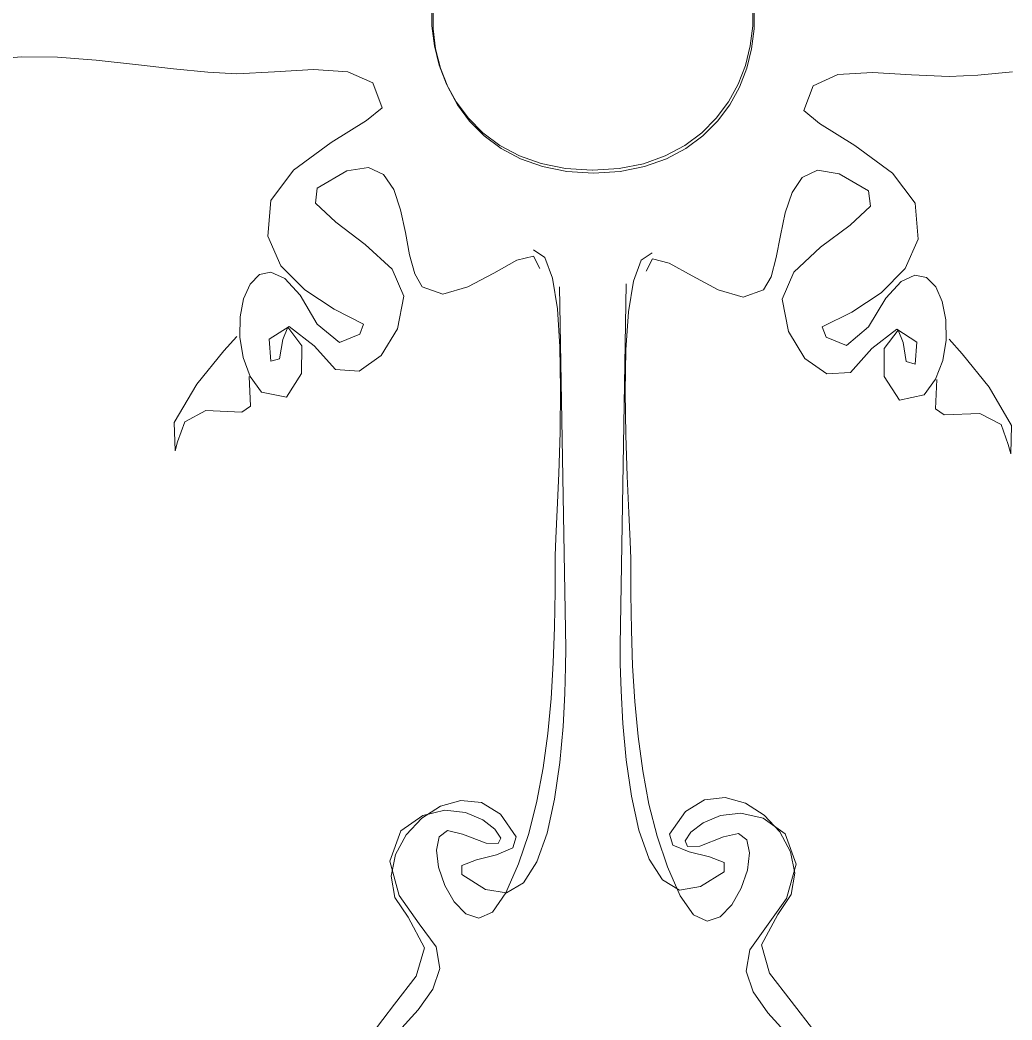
# Model space of a CAD drawing. Header units: centimetres. Extents: x -377343 to 693706, y 194584 to 813780.
# Drawn here: x 207651.61 to 207687.75, y 498305.37 to 498341.8 of the extents above; entities that cross this region are included whole.
import ezdxf

# ---------------------------------------------------------------- set-up
doc = ezdxf.new("R2010")
doc.units = ezdxf.units.CM
doc.layers.add('PIPA', color=11, linetype='Continuous')
doc.layers.add('TEXT', color=7, linetype='Continuous')

msp = doc.modelspace()

# ---------------------------------------------------------------- linework, layer by layer
at = {"layer": 'PIPA', "lineweight": 35, "extrusion": (0, 0.816497, 0.57735), "elevation": 193451.324}
msp.add_lwpolyline([(-421704.212, -325591.681), (-159560.265, -63447.734), (377343.333, -600351.331), (-158232.47, -1135927.133), (-693706.405, -600453.199), (-454216.825, -360963.619)], dxfattribs=at)
at = {"layer": 'TEXT', "color": 2, "linetype": 'Continuous', "lineweight": 13}
for p, q in [((207666.615, 498341.59), (207666.615, 498342.323)), ((207666.615, 498341.59), (207666.615, 498342.323)), ((207666.661, 498341.484), (207666.661, 498342.217)), ((207666.661, 498341.484), (207666.661, 498342.217)), ((207678.304, 498342.322), (207678.304, 498341.589)), ((207678.304, 498342.322), (207678.304, 498341.589)), ((207678.35, 498342.216), (207678.35, 498341.483)), ((207678.35, 498342.216), (207678.35, 498341.483)), ((207666.704, 498340.862), (207666.615, 498341.59)), ((207666.704, 498340.862), (207666.615, 498341.59)), ((207666.749, 498340.756), (207666.661, 498341.484)), ((207666.749, 498340.756), (207666.661, 498341.484)), ((207678.304, 498341.589), (207678.215, 498340.861)), ((207678.304, 498341.589), (207678.215, 498340.861)), ((207678.35, 498341.483), (207678.261, 498340.755)), ((207678.35, 498341.483), (207678.261, 498340.755)), ((207666.881, 498340.151), (207666.704, 498340.862)), ((207666.881, 498340.151), (207666.704, 498340.862)), ((207666.926, 498340.045), (207666.749, 498340.756)), ((207666.926, 498340.045), (207666.749, 498340.756)), ((207678.215, 498340.861), (207678.038, 498340.149)), ((207678.215, 498340.861), (207678.038, 498340.149)), ((207678.261, 498340.755), (207678.084, 498340.043)), ((207678.261, 498340.755), (207678.084, 498340.043)), ((207650.507, 498340.353), (207651.656, 498340.464)), ((207650.507, 498340.353), (207651.656, 498340.464)), ((207651.656, 498340.464), (207652.973, 498340.445)), ((207651.656, 498340.464), (207652.973, 498340.445)), ((207652.973, 498340.445), (207654.386, 498340.339)), ((207652.973, 498340.445), (207654.386, 498340.339)), ((207654.386, 498340.339), (207655.82, 498340.185)), ((207654.386, 498340.339), (207655.82, 498340.185)), ((207655.82, 498340.185), (207657.202, 498340.024)), ((207655.82, 498340.185), (207657.202, 498340.024)), ((207657.202, 498340.024), (207658.456, 498339.897)), ((207657.202, 498340.024), (207658.456, 498339.897)), ((207660.882, 498339.912), (207662.297, 498339.994)), ((207660.882, 498339.912), (207662.297, 498339.994)), ((207662.297, 498339.994), (207663.556, 498339.919)), ((207662.297, 498339.994), (207663.556, 498339.919)), ((207667.146, 498339.467), (207666.881, 498340.151)), ((207667.146, 498339.467), (207666.881, 498340.151)), ((207667.192, 498339.361), (207666.926, 498340.045)), ((207667.192, 498339.361), (207666.926, 498340.045)), ((207678.038, 498340.149), (207677.773, 498339.466)), ((207678.038, 498340.149), (207677.773, 498339.466)), ((207678.084, 498340.043), (207677.818, 498339.36)), ((207678.084, 498340.043), (207677.818, 498339.36)), ((207658.456, 498339.897), (207659.51, 498339.846)), ((207658.456, 498339.897), (207659.51, 498339.846)), ((207659.51, 498339.846), (207660.882, 498339.912)), ((207659.51, 498339.846), (207660.882, 498339.912)), ((207663.556, 498339.919), (207664.457, 498339.515)), ((207663.556, 498339.919), (207664.457, 498339.515)), ((207681.409, 498339.813), (207680.508, 498339.408)), ((207681.409, 498339.813), (207680.508, 498339.408)), ((207682.668, 498339.888), (207681.409, 498339.813)), ((207682.668, 498339.888), (207681.409, 498339.813)), ((207684.083, 498339.806), (207682.668, 498339.888)), ((207684.083, 498339.806), (207682.668, 498339.888)), ((207685.455, 498339.74), (207684.083, 498339.806)), ((207685.455, 498339.74), (207684.083, 498339.806)), ((207686.509, 498339.791), (207685.455, 498339.74)), ((207686.509, 498339.791), (207685.455, 498339.74)), ((207687.764, 498339.918), (207686.509, 498339.791)), ((207687.764, 498339.918), (207686.509, 498339.791)), ((207664.457, 498339.515), (207664.802, 498338.607)), ((207664.457, 498339.515), (207664.802, 498338.607)), ((207667.5, 498338.822), (207667.146, 498339.467)), ((207667.5, 498338.822), (207667.146, 498339.467)), ((207667.546, 498338.716), (207667.192, 498339.361)), ((207667.546, 498338.716), (207667.192, 498339.361)), ((207677.773, 498339.466), (207677.418, 498338.821)), ((207677.773, 498339.466), (207677.418, 498338.821)), ((207677.818, 498339.36), (207677.464, 498338.715)), ((207677.818, 498339.36), (207677.464, 498338.715)), ((207680.508, 498339.408), (207680.163, 498338.501)), ((207680.508, 498339.408), (207680.163, 498338.501)), ((207664.802, 498338.607), (207664.232, 498338.143)), ((207664.802, 498338.607), (207664.232, 498338.143)), ((207667.943, 498338.227), (207667.5, 498338.822)), ((207667.943, 498338.227), (207667.5, 498338.822)), ((207667.989, 498338.121), (207667.546, 498338.716)), ((207667.989, 498338.121), (207667.546, 498338.716)), ((207677.418, 498338.821), (207676.976, 498338.226)), ((207677.418, 498338.821), (207676.976, 498338.226)), ((207677.464, 498338.715), (207677.021, 498338.12)), ((207677.464, 498338.715), (207677.021, 498338.12)), ((207668.474, 498337.693), (207667.943, 498338.227)), ((207668.474, 498337.693), (207667.943, 498338.227)), ((207676.976, 498338.226), (207676.444, 498337.692)), ((207676.976, 498338.226), (207676.444, 498337.692)), ((207680.163, 498338.501), (207680.733, 498338.037)), ((207680.163, 498338.501), (207680.733, 498338.037)), ((207664.232, 498338.143), (207662.944, 498337.341)), ((207664.232, 498338.143), (207662.944, 498337.341)), ((207668.52, 498337.587), (207667.989, 498338.121)), ((207668.52, 498337.587), (207667.989, 498338.121)), ((207677.021, 498338.12), (207676.49, 498337.586)), ((207677.021, 498338.12), (207676.49, 498337.586)), ((207680.733, 498338.037), (207682.021, 498337.235)), ((207680.733, 498338.037), (207682.021, 498337.235)), ((207669.094, 498337.231), (207668.474, 498337.693)), ((207669.094, 498337.231), (207668.474, 498337.693)), ((207669.14, 498337.125), (207668.52, 498337.587)), ((207669.14, 498337.125), (207668.52, 498337.587)), ((207676.444, 498337.692), (207675.825, 498337.23)), ((207676.444, 498337.692), (207675.825, 498337.23)), ((207676.49, 498337.586), (207675.87, 498337.124)), ((207676.49, 498337.586), (207675.87, 498337.124)), ((207662.944, 498337.341), (207661.572, 498336.327)), ((207662.944, 498337.341), (207661.572, 498336.327)), ((207669.802, 498336.852), (207669.094, 498337.231)), ((207669.802, 498336.852), (207669.094, 498337.231)), ((207669.848, 498336.746), (207669.14, 498337.125)), ((207669.848, 498336.746), (207669.14, 498337.125)), ((207675.825, 498337.23), (207675.116, 498336.852)), ((207675.825, 498337.23), (207675.116, 498336.852)), ((207675.87, 498337.124), (207675.162, 498336.746)), ((207675.87, 498337.124), (207675.162, 498336.746)), ((207682.021, 498337.235), (207683.393, 498336.221)), ((207682.021, 498337.235), (207683.393, 498336.221)), ((207670.599, 498336.568), (207669.802, 498336.852)), ((207670.599, 498336.568), (207669.802, 498336.852)), ((207670.645, 498336.462), (207669.848, 498336.746)), ((207670.645, 498336.462), (207669.848, 498336.746)), ((207675.116, 498336.852), (207674.319, 498336.567)), ((207675.116, 498336.852), (207674.319, 498336.567)), ((207675.162, 498336.746), (207674.365, 498336.461)), ((207675.162, 498336.746), (207674.365, 498336.461)), ((207663.514, 498336.301), (207664.303, 498336.432)), ((207663.514, 498336.301), (207664.303, 498336.432)), ((207664.303, 498336.432), (207664.857, 498336.172)), ((207664.303, 498336.432), (207664.857, 498336.172)), ((207671.485, 498336.388), (207670.599, 498336.568)), ((207671.485, 498336.388), (207670.599, 498336.568)), ((207671.53, 498336.282), (207670.645, 498336.462)), ((207671.53, 498336.282), (207670.645, 498336.462)), ((207672.459, 498336.325), (207671.485, 498336.388)), ((207672.459, 498336.325), (207671.485, 498336.388)), ((207673.434, 498336.388), (207672.46, 498336.325)), ((207673.434, 498336.388), (207672.46, 498336.325)), ((207674.319, 498336.567), (207673.434, 498336.388)), ((207674.319, 498336.567), (207673.434, 498336.388)), ((207674.365, 498336.461), (207673.479, 498336.282)), ((207674.365, 498336.461), (207673.479, 498336.282)), ((207661.572, 498336.327), (207660.749, 498335.229)), ((207661.572, 498336.327), (207660.749, 498335.229)), ((207662.438, 498335.68), (207663.514, 498336.301)), ((207662.438, 498335.68), (207663.514, 498336.301)), ((207664.857, 498336.172), (207665.23, 498335.623)), ((207664.857, 498336.172), (207665.23, 498335.623)), ((207672.504, 498336.219), (207671.53, 498336.282)), ((207672.504, 498336.219), (207671.53, 498336.282)), ((207672.46, 498336.325), (207672.459, 498336.325)), ((207672.46, 498336.325), (207672.459, 498336.325)), ((207672.505, 498336.219), (207672.504, 498336.219)), ((207672.505, 498336.219), (207672.504, 498336.219)), ((207673.479, 498336.282), (207672.505, 498336.219)), ((207673.479, 498336.282), (207672.505, 498336.219)), ((207680.108, 498336.066), (207679.735, 498335.517)), ((207680.108, 498336.066), (207679.735, 498335.517)), ((207680.662, 498336.325), (207680.108, 498336.066)), ((207680.662, 498336.325), (207680.108, 498336.066)), ((207681.451, 498336.195), (207680.662, 498336.325)), ((207681.451, 498336.195), (207680.662, 498336.325)), ((207682.527, 498335.574), (207681.451, 498336.195)), ((207682.527, 498335.574), (207681.451, 498336.195)), ((207683.393, 498336.221), (207684.216, 498335.123)), ((207683.393, 498336.221), (207684.216, 498335.123)), ((207662.376, 498335.129), (207662.438, 498335.68)), ((207662.376, 498335.129), (207662.438, 498335.68)), ((207665.23, 498335.623), (207665.476, 498334.886)), ((207665.23, 498335.623), (207665.476, 498334.886)), ((207679.735, 498335.517), (207679.489, 498334.78)), ((207679.735, 498335.517), (207679.489, 498334.78)), ((207682.589, 498335.023), (207682.527, 498335.574)), ((207682.589, 498335.023), (207682.527, 498335.574)), ((207660.749, 498335.229), (207660.635, 498333.928)), ((207660.749, 498335.229), (207660.635, 498333.928)), ((207663.11, 498334.438), (207662.376, 498335.129)), ((207663.11, 498334.438), (207662.376, 498335.129)), ((207665.476, 498334.886), (207665.649, 498334.061)), ((207665.476, 498334.886), (207665.649, 498334.061)), ((207681.855, 498334.332), (207682.589, 498335.023)), ((207681.855, 498334.332), (207682.589, 498335.023)), ((207684.216, 498335.123), (207684.33, 498333.822)), ((207684.216, 498335.123), (207684.33, 498333.822)), ((207679.489, 498334.78), (207679.316, 498333.955)), ((207679.489, 498334.78), (207679.316, 498333.955)), ((207664.189, 498333.628), (207663.11, 498334.438)), ((207664.189, 498333.628), (207663.11, 498334.438)), ((207680.776, 498333.522), (207681.855, 498334.332)), ((207680.776, 498333.522), (207681.855, 498334.332)), ((207660.635, 498333.928), (207661.111, 498332.849)), ((207660.635, 498333.928), (207661.111, 498332.849)), ((207665.649, 498334.061), (207665.803, 498333.251)), ((207665.649, 498334.061), (207665.803, 498333.251)), ((207679.316, 498333.955), (207679.162, 498333.145)), ((207679.316, 498333.955), (207679.162, 498333.145)), ((207684.33, 498333.822), (207683.854, 498332.743)), ((207684.33, 498333.822), (207683.854, 498332.743)), ((207665.165, 498332.721), (207664.189, 498333.628)), ((207665.165, 498332.721), (207664.189, 498333.628)), ((207670.725, 498333.152), (207670.32, 498333.427)), ((207670.725, 498333.152), (207670.32, 498333.427)), ((207679.8, 498332.615), (207680.776, 498333.522)), ((207679.8, 498332.615), (207680.776, 498333.522)), ((207665.803, 498333.251), (207665.99, 498332.556)), ((207665.803, 498333.251), (207665.99, 498332.556)), ((207668.87, 498332.583), (207669.711, 498333.052)), ((207668.87, 498332.583), (207669.711, 498333.052)), ((207669.711, 498333.052), (207670.314, 498333.202)), ((207669.711, 498333.052), (207670.314, 498333.202)), ((207670.314, 498333.202), (207670.545, 498332.752)), ((207670.314, 498333.202), (207670.545, 498332.752)), ((207671.007, 498332.398), (207670.725, 498333.152)), ((207671.007, 498332.398), (207670.725, 498333.152)), ((207674.24, 498333.046), (207674.645, 498333.321)), ((207674.24, 498333.046), (207674.645, 498333.321)), ((207674.651, 498333.096), (207674.42, 498332.646)), ((207674.651, 498333.096), (207674.42, 498332.646)), ((207675.254, 498332.946), (207674.651, 498333.096)), ((207675.254, 498332.946), (207674.651, 498333.096)), ((207679.162, 498333.145), (207678.975, 498332.45)), ((207679.162, 498333.145), (207678.975, 498332.45)), ((207661.111, 498332.849), (207661.981, 498331.97)), ((207661.111, 498332.849), (207661.981, 498331.97)), ((207665.591, 498331.738), (207665.165, 498332.721)), ((207665.591, 498331.738), (207665.165, 498332.721)), ((207673.958, 498332.292), (207674.24, 498333.046)), ((207673.958, 498332.292), (207674.24, 498333.046)), ((207676.095, 498332.477), (207675.254, 498332.946)), ((207676.095, 498332.477), (207675.254, 498332.946)), ((207683.854, 498332.743), (207682.984, 498331.864)), ((207683.854, 498332.743), (207682.984, 498331.864)), ((207660.329, 498332.525), (207659.993, 498332.183)), ((207660.329, 498332.525), (207659.993, 498332.183)), ((207660.752, 498332.612), (207660.329, 498332.525)), ((207660.752, 498332.612), (207660.329, 498332.525)), ((207661.251, 498332.382), (207660.752, 498332.612)), ((207661.251, 498332.382), (207660.752, 498332.612)), ((207661.817, 498331.774), (207661.251, 498332.382)), ((207661.817, 498331.774), (207661.251, 498332.382)), ((207665.99, 498332.556), (207666.266, 498332.076)), ((207665.99, 498332.556), (207666.266, 498332.076)), ((207667.926, 498332.076), (207668.87, 498332.583)), ((207667.926, 498332.076), (207668.87, 498332.583)), ((207671.186, 498331.275), (207671.007, 498332.398)), ((207671.186, 498331.275), (207671.007, 498332.398)), ((207677.039, 498331.97), (207676.095, 498332.477)), ((207677.039, 498331.97), (207676.095, 498332.477)), ((207678.975, 498332.45), (207678.699, 498331.97)), ((207678.975, 498332.45), (207678.699, 498331.97)), ((207679.374, 498331.632), (207679.8, 498332.615)), ((207679.374, 498331.632), (207679.8, 498332.615)), ((207683.714, 498332.276), (207684.213, 498332.506)), ((207683.714, 498332.276), (207684.213, 498332.506)), ((207684.213, 498332.506), (207684.636, 498332.419)), ((207684.213, 498332.506), (207684.636, 498332.419)), ((207684.636, 498332.419), (207684.971, 498332.077)), ((207684.636, 498332.419), (207684.971, 498332.077)), ((207659.993, 498332.183), (207659.756, 498331.648)), ((207659.993, 498332.183), (207659.756, 498331.648)), ((207661.981, 498331.97), (207663.051, 498331.269)), ((207661.981, 498331.97), (207663.051, 498331.269)), ((207666.266, 498332.076), (207667.013, 498331.813)), ((207666.266, 498332.076), (207667.013, 498331.813)), ((207667.013, 498331.813), (207667.926, 498332.076)), ((207667.013, 498331.813), (207667.926, 498332.076)), ((207671.267, 498332.083), (207671.492, 498318.908)), ((207671.267, 498332.083), (207671.492, 498318.908)), ((207673.698, 498332.189), (207673.473, 498319.014)), ((207673.698, 498332.189), (207673.473, 498319.014)), ((207673.779, 498331.169), (207673.958, 498332.292)), ((207673.779, 498331.169), (207673.958, 498332.292)), ((207677.952, 498331.707), (207677.039, 498331.97)), ((207677.952, 498331.707), (207677.039, 498331.97)), ((207678.699, 498331.97), (207677.952, 498331.707)), ((207678.699, 498331.97), (207677.952, 498331.707)), ((207683.148, 498331.668), (207683.714, 498332.276)), ((207683.148, 498331.668), (207683.714, 498332.276)), ((207684.971, 498332.077), (207685.209, 498331.542)), ((207684.971, 498332.077), (207685.209, 498331.542)), ((207659.756, 498331.648), (207659.627, 498330.982)), ((207659.756, 498331.648), (207659.627, 498330.982)), ((207662.438, 498330.725), (207661.817, 498331.774)), ((207662.438, 498330.725), (207661.817, 498331.774)), ((207665.359, 498330.556), (207665.591, 498331.738)), ((207665.359, 498330.556), (207665.591, 498331.738)), ((207679.606, 498330.45), (207679.374, 498331.632)), ((207679.606, 498330.45), (207679.374, 498331.632)), ((207682.984, 498331.864), (207681.914, 498331.163)), ((207682.984, 498331.864), (207681.914, 498331.163)), ((207682.527, 498330.619), (207683.148, 498331.668)), ((207682.527, 498330.619), (207683.148, 498331.668)), ((207663.051, 498331.269), (207664.127, 498330.725)), ((207663.051, 498331.269), (207664.127, 498330.725)), ((207671.279, 498329.893), (207671.186, 498331.275)), ((207671.279, 498329.893), (207671.186, 498331.275)), ((207685.209, 498331.542), (207685.338, 498330.876)), ((207685.209, 498331.542), (207685.338, 498330.876)), ((207659.627, 498330.982), (207659.617, 498330.247)), ((207659.627, 498330.982), (207659.617, 498330.247)), ((207673.686, 498329.786), (207673.779, 498331.169)), ((207673.686, 498329.786), (207673.779, 498331.169)), ((207681.914, 498331.163), (207680.838, 498330.619)), ((207681.914, 498331.163), (207680.838, 498330.619)), ((207685.338, 498330.876), (207685.348, 498330.141)), ((207685.338, 498330.876), (207685.348, 498330.141)), ((207660.682, 498330.17), (207661.416, 498330.641)), ((207660.682, 498330.17), (207661.416, 498330.641)), ((207661.366, 498330.609), (207661.185, 498330.162)), ((207661.366, 498330.609), (207661.185, 498330.162)), ((207661.875, 498329.937), (207661.366, 498330.609)), ((207661.875, 498329.937), (207661.366, 498330.609)), ((207661.416, 498330.641), (207662.325, 498329.937)), ((207661.416, 498330.641), (207662.325, 498329.937)), ((207663.251, 498330.049), (207662.438, 498330.725)), ((207663.251, 498330.049), (207662.438, 498330.725)), ((207664.127, 498330.725), (207663.989, 498330.35)), ((207664.127, 498330.725), (207663.989, 498330.35)), ((207664.765, 498329.58), (207665.359, 498330.556)), ((207664.765, 498329.58), (207665.359, 498330.556)), ((207680.838, 498330.619), (207680.976, 498330.244)), ((207680.838, 498330.619), (207680.976, 498330.244)), ((207681.714, 498329.943), (207682.527, 498330.619)), ((207681.714, 498329.943), (207682.527, 498330.619)), ((207683.549, 498330.535), (207682.64, 498329.831)), ((207683.549, 498330.535), (207682.64, 498329.831)), ((207683.09, 498329.831), (207683.599, 498330.503)), ((207683.09, 498329.831), (207683.599, 498330.503)), ((207684.283, 498330.064), (207683.549, 498330.535)), ((207684.283, 498330.064), (207683.549, 498330.535)), ((207683.599, 498330.503), (207683.78, 498330.056)), ((207683.599, 498330.503), (207683.78, 498330.056)), ((207659.51, 498330.275), (207659.031, 498329.75)), ((207659.51, 498330.275), (207659.031, 498329.75)), ((207659.617, 498330.247), (207659.738, 498329.505)), ((207659.617, 498330.247), (207659.738, 498329.505)), ((207660.749, 498329.374), (207660.682, 498330.17)), ((207660.749, 498329.374), (207660.682, 498330.17)), ((207661.185, 498330.162), (207661.067, 498329.462)), ((207661.185, 498330.162), (207661.067, 498329.462)), ((207663.989, 498330.35), (207663.251, 498330.049)), ((207663.989, 498330.35), (207663.251, 498330.049)), ((207680.2, 498329.474), (207679.606, 498330.45)), ((207680.2, 498329.474), (207679.606, 498330.45)), ((207680.976, 498330.244), (207681.714, 498329.943)), ((207680.976, 498330.244), (207681.714, 498329.943)), ((207685.348, 498330.141), (207685.227, 498329.399)), ((207685.348, 498330.141), (207685.227, 498329.399)), ((207685.455, 498330.168), (207685.934, 498329.644)), ((207685.455, 498330.168), (207685.934, 498329.644)), ((207661.87, 498328.923), (207661.875, 498329.937)), ((207661.87, 498328.923), (207661.875, 498329.937)), ((207662.325, 498329.937), (207663.097, 498329.065)), ((207662.325, 498329.937), (207663.097, 498329.065)), ((207671.305, 498328.36), (207671.279, 498329.893)), ((207671.305, 498328.36), (207671.279, 498329.893)), ((207673.66, 498328.254), (207673.686, 498329.786)), ((207673.66, 498328.254), (207673.686, 498329.786)), ((207682.64, 498329.831), (207681.868, 498328.959)), ((207682.64, 498329.831), (207681.868, 498328.959)), ((207683.095, 498328.817), (207683.09, 498329.831)), ((207683.095, 498328.817), (207683.09, 498329.831)), ((207683.78, 498330.056), (207683.898, 498329.356)), ((207683.78, 498330.056), (207683.898, 498329.356)), ((207684.216, 498329.268), (207684.283, 498330.064)), ((207684.216, 498329.268), (207684.283, 498330.064)), ((207659.031, 498329.75), (207658.046, 498328.529)), ((207659.031, 498329.75), (207658.046, 498328.529)), ((207659.738, 498329.505), (207659.999, 498328.818)), ((207659.738, 498329.505), (207659.999, 498328.818)), ((207661.067, 498329.462), (207660.749, 498329.374)), ((207661.067, 498329.462), (207660.749, 498329.374)), ((207663.961, 498329.014), (207664.765, 498329.58)), ((207663.961, 498329.014), (207664.765, 498329.58)), ((207681.004, 498328.908), (207680.2, 498329.474)), ((207681.004, 498328.908), (207680.2, 498329.474)), ((207685.934, 498329.644), (207686.919, 498328.423)), ((207685.934, 498329.644), (207686.919, 498328.423)), ((207663.097, 498329.065), (207663.961, 498329.014)), ((207663.097, 498329.065), (207663.961, 498329.014)), ((207683.898, 498329.356), (207684.216, 498329.268)), ((207683.898, 498329.356), (207684.216, 498329.268)), ((207685.227, 498329.399), (207684.966, 498328.712)), ((207685.227, 498329.399), (207684.966, 498328.712)), ((207660.002, 498327.739), (207659.96, 498328.811)), ((207660.002, 498327.739), (207659.96, 498328.811)), ((207659.999, 498328.818), (207660.411, 498328.248)), ((207659.999, 498328.818), (207660.411, 498328.248)), ((207661.316, 498328.06), (207661.87, 498328.923)), ((207661.316, 498328.06), (207661.87, 498328.923)), ((207681.868, 498328.959), (207681.004, 498328.908)), ((207681.868, 498328.959), (207681.004, 498328.908)), ((207683.649, 498327.954), (207683.095, 498328.817)), ((207683.649, 498327.954), (207683.095, 498328.817)), ((207684.966, 498328.712), (207684.554, 498328.142)), ((207684.966, 498328.712), (207684.554, 498328.142)), ((207684.963, 498327.633), (207685.005, 498328.705)), ((207684.963, 498327.633), (207685.005, 498328.705)), ((207658.046, 498328.529), (207657.23, 498327.139)), ((207658.046, 498328.529), (207657.23, 498327.139)), ((207671.285, 498326.787), (207671.305, 498328.36)), ((207671.285, 498326.787), (207671.305, 498328.36)), ((207686.919, 498328.423), (207687.735, 498327.033)), ((207686.919, 498328.423), (207687.735, 498327.033)), ((207660.411, 498328.248), (207661.316, 498328.06)), ((207660.411, 498328.248), (207661.316, 498328.06)), ((207673.68, 498326.681), (207673.66, 498328.254)), ((207673.68, 498326.681), (207673.66, 498328.254)), ((207684.554, 498328.142), (207683.649, 498327.954)), ((207684.554, 498328.142), (207683.649, 498327.954)), ((207659.693, 498327.518), (207660.002, 498327.739)), ((207659.693, 498327.518), (207660.002, 498327.739)), ((207685.272, 498327.412), (207684.963, 498327.633)), ((207685.272, 498327.412), (207684.963, 498327.633)), ((207657.616, 498327.167), (207658.384, 498327.572)), ((207657.616, 498327.167), (207658.384, 498327.572)), ((207658.384, 498327.572), (207659.693, 498327.518)), ((207658.384, 498327.572), (207659.693, 498327.518)), ((207686.581, 498327.466), (207685.272, 498327.412)), ((207686.581, 498327.466), (207685.272, 498327.412)), ((207687.349, 498327.061), (207686.581, 498327.466)), ((207687.349, 498327.061), (207686.581, 498327.466)), ((207657.23, 498327.139), (207657.258, 498326.108)), ((207657.23, 498327.139), (207657.258, 498326.108)), ((207657.35, 498326.438), (207657.616, 498327.167)), ((207657.35, 498326.438), (207657.616, 498327.167)), ((207687.615, 498326.331), (207687.349, 498327.061)), ((207687.615, 498326.331), (207687.349, 498327.061)), ((207687.735, 498327.033), (207687.707, 498326.002)), ((207687.735, 498327.033), (207687.707, 498326.002)), ((207671.236, 498325.283), (207671.285, 498326.787)), ((207671.236, 498325.283), (207671.285, 498326.787)), ((207673.729, 498325.177), (207673.68, 498326.681)), ((207673.729, 498325.177), (207673.68, 498326.681)), ((207657.258, 498326.108), (207657.35, 498326.438)), ((207657.258, 498326.108), (207657.35, 498326.438)), ((207687.707, 498326.002), (207687.615, 498326.331)), ((207687.707, 498326.002), (207687.615, 498326.331)), ((207671.178, 498323.958), (207671.236, 498325.283)), ((207671.178, 498323.958), (207671.236, 498325.283)), ((207673.787, 498323.852), (207673.729, 498325.177)), ((207673.787, 498323.852), (207673.729, 498325.177)), ((207671.129, 498322.92), (207671.178, 498323.958)), ((207671.129, 498322.92), (207671.178, 498323.958)), ((207673.836, 498322.814), (207673.787, 498323.852)), ((207673.836, 498322.814), (207673.787, 498323.852)), ((207671.108, 498322.279), (207671.129, 498322.92)), ((207671.108, 498322.279), (207671.129, 498322.92)), ((207673.857, 498322.173), (207673.836, 498322.814)), ((207673.857, 498322.173), (207673.836, 498322.814)), ((207671.104, 498320.987), (207671.108, 498322.279)), ((207671.104, 498320.987), (207671.108, 498322.279)), ((207673.862, 498320.881), (207673.857, 498322.173)), ((207673.862, 498320.881), (207673.857, 498322.173)), ((207671.083, 498319.684), (207671.104, 498320.987)), ((207671.083, 498319.684), (207671.104, 498320.987)), ((207673.882, 498319.578), (207673.862, 498320.881)), ((207673.882, 498319.578), (207673.862, 498320.881)), ((207671.038, 498318.38), (207671.083, 498319.684)), ((207671.038, 498318.38), (207671.083, 498319.684)), ((207673.927, 498318.274), (207673.882, 498319.578)), ((207673.927, 498318.274), (207673.882, 498319.578)), ((207671.492, 498318.908), (207671.486, 498318.242)), ((207671.492, 498318.908), (207671.486, 498318.242)), ((207673.473, 498319.014), (207673.479, 498318.348)), ((207673.473, 498319.014), (207673.479, 498318.348)), ((207670.961, 498317.083), (207671.038, 498318.38)), ((207670.961, 498317.083), (207671.038, 498318.38)), ((207671.486, 498318.242), (207671.458, 498317.259)), ((207671.486, 498318.242), (207671.458, 498317.259)), ((207673.479, 498318.348), (207673.507, 498317.365)), ((207673.479, 498318.348), (207673.507, 498317.365)), ((207674.004, 498316.977), (207673.927, 498318.274)), ((207674.004, 498316.977), (207673.927, 498318.274)), ((207670.841, 498315.805), (207670.961, 498317.083)), ((207670.841, 498315.805), (207670.961, 498317.083)), ((207671.458, 498317.259), (207671.392, 498316.06)), ((207671.458, 498317.259), (207671.392, 498316.06)), ((207673.507, 498317.365), (207673.573, 498316.166)), ((207673.507, 498317.365), (207673.573, 498316.166)), ((207674.124, 498315.699), (207674.004, 498316.977)), ((207674.124, 498315.699), (207674.004, 498316.977)), ((207671.392, 498316.06), (207671.272, 498314.746)), ((207671.392, 498316.06), (207671.272, 498314.746)), ((207673.573, 498316.166), (207673.693, 498314.852)), ((207673.573, 498316.166), (207673.693, 498314.852)), ((207670.671, 498314.553), (207670.841, 498315.805)), ((207670.671, 498314.553), (207670.841, 498315.805)), ((207674.294, 498314.447), (207674.124, 498315.699)), ((207674.294, 498314.447), (207674.124, 498315.699)), ((207673.693, 498314.852), (207673.881, 498313.524)), ((207673.693, 498314.852), (207673.881, 498313.524)), ((207670.441, 498313.338), (207670.671, 498314.553)), ((207670.441, 498313.338), (207670.671, 498314.553)), ((207671.272, 498314.746), (207671.084, 498313.418)), ((207671.272, 498314.746), (207671.084, 498313.418)), ((207674.524, 498313.232), (207674.294, 498314.447)), ((207674.524, 498313.232), (207674.294, 498314.447)), ((207671.084, 498313.418), (207670.811, 498312.178)), ((207671.084, 498313.418), (207670.811, 498312.178)), ((207673.881, 498313.524), (207674.154, 498312.285)), ((207673.881, 498313.524), (207674.154, 498312.285)), ((207675.856, 498312.972), (207676.55, 498313.397)), ((207675.856, 498312.972), (207676.55, 498313.397)), ((207676.55, 498313.397), (207677.297, 498313.478)), ((207676.55, 498313.397), (207677.297, 498313.478)), ((207677.297, 498313.478), (207678.04, 498313.271)), ((207677.297, 498313.478), (207678.04, 498313.271)), ((207666.925, 498313.165), (207666.242, 498312.729)), ((207666.925, 498313.165), (207666.242, 498312.729)), ((207666.286, 498312.825), (207667.092, 498313.015)), ((207666.286, 498312.825), (207667.092, 498313.015)), ((207667.668, 498313.372), (207666.925, 498313.165)), ((207667.668, 498313.372), (207666.925, 498313.165)), ((207667.092, 498313.015), (207667.839, 498312.929)), ((207667.092, 498313.015), (207667.839, 498312.929)), ((207668.416, 498313.291), (207667.668, 498313.372)), ((207668.416, 498313.291), (207667.668, 498313.372)), ((207669.109, 498312.866), (207668.416, 498313.291)), ((207669.109, 498312.866), (207668.416, 498313.291)), ((207670.143, 498312.168), (207670.441, 498313.338)), ((207670.143, 498312.168), (207670.441, 498313.338)), ((207674.822, 498312.062), (207674.524, 498313.232)), ((207674.822, 498312.062), (207674.524, 498313.232)), ((207678.04, 498313.271), (207678.723, 498312.835)), ((207678.04, 498313.271), (207678.723, 498312.835)), ((207665.478, 498312.258), (207666.286, 498312.825)), ((207665.478, 498312.258), (207666.286, 498312.825)), ((207666.242, 498312.729), (207665.677, 498312.12)), ((207666.242, 498312.729), (207665.677, 498312.12)), ((207667.839, 498312.929), (207668.465, 498312.665)), ((207667.839, 498312.929), (207668.465, 498312.665)), ((207668.465, 498312.665), (207668.913, 498312.322)), ((207668.465, 498312.665), (207668.913, 498312.322)), ((207669.69, 498312.039), (207669.109, 498312.866)), ((207669.69, 498312.039), (207669.109, 498312.866)), ((207675.275, 498312.145), (207675.856, 498312.972)), ((207675.275, 498312.145), (207675.856, 498312.972)), ((207677.126, 498312.823), (207676.5, 498312.559)), ((207677.126, 498312.823), (207676.5, 498312.559)), ((207677.873, 498312.909), (207677.126, 498312.823)), ((207677.873, 498312.909), (207677.126, 498312.823)), ((207678.679, 498312.719), (207677.873, 498312.909)), ((207678.679, 498312.719), (207677.873, 498312.909)), ((207679.487, 498312.151), (207678.679, 498312.719)), ((207679.487, 498312.151), (207678.679, 498312.719)), ((207678.723, 498312.835), (207679.288, 498312.226)), ((207678.723, 498312.835), (207679.288, 498312.226)), ((207668.913, 498312.322), (207669.123, 498311.999)), ((207668.913, 498312.322), (207669.123, 498311.999)), ((207676.5, 498312.559), (207676.052, 498312.216)), ((207676.5, 498312.559), (207676.052, 498312.216)), ((207665.078, 498311.156), (207665.478, 498312.258)), ((207665.078, 498311.156), (207665.478, 498312.258)), ((207665.677, 498312.12), (207665.288, 498311.396)), ((207665.677, 498312.12), (207665.288, 498311.396)), ((207666.878, 498312.041), (207666.78, 498311.562)), ((207666.878, 498312.041), (207666.78, 498311.562)), ((207667.185, 498312.27), (207666.878, 498312.041)), ((207667.185, 498312.27), (207666.878, 498312.041)), ((207667.73, 498312.145), (207667.185, 498312.27)), ((207667.73, 498312.145), (207667.185, 498312.27)), ((207668.591, 498311.811), (207667.73, 498312.145)), ((207668.591, 498311.811), (207667.73, 498312.145)), ((207669.123, 498311.999), (207669.035, 498311.796)), ((207669.123, 498311.999), (207669.035, 498311.796)), ((207669.568, 498311.639), (207669.69, 498312.039)), ((207669.568, 498311.639), (207669.69, 498312.039)), ((207669.768, 498311.054), (207670.143, 498312.168)), ((207669.768, 498311.054), (207670.143, 498312.168)), ((207670.811, 498312.178), (207670.438, 498311.128)), ((207670.811, 498312.178), (207670.438, 498311.128)), ((207674.154, 498312.285), (207674.527, 498311.234)), ((207674.154, 498312.285), (207674.527, 498311.234)), ((207675.197, 498310.948), (207674.822, 498312.062)), ((207675.197, 498310.948), (207674.822, 498312.062)), ((207675.397, 498311.745), (207675.275, 498312.145)), ((207675.397, 498311.745), (207675.275, 498312.145)), ((207676.052, 498312.216), (207675.842, 498311.893)), ((207676.052, 498312.216), (207675.842, 498311.893)), ((207676.374, 498311.705), (207677.235, 498312.039)), ((207676.374, 498311.705), (207677.235, 498312.039)), ((207677.235, 498312.039), (207677.781, 498312.164)), ((207677.235, 498312.039), (207677.781, 498312.164)), ((207677.781, 498312.164), (207678.087, 498311.935)), ((207677.781, 498312.164), (207678.087, 498311.935)), ((207678.087, 498311.935), (207678.185, 498311.456)), ((207678.087, 498311.935), (207678.185, 498311.456)), ((207679.288, 498312.226), (207679.677, 498311.502)), ((207679.288, 498312.226), (207679.677, 498311.502)), ((207679.887, 498311.05), (207679.487, 498312.151)), ((207679.887, 498311.05), (207679.487, 498312.151)), ((207666.78, 498311.562), (207666.858, 498310.938)), ((207666.78, 498311.562), (207666.858, 498310.938)), ((207669.035, 498311.796), (207668.591, 498311.811)), ((207669.035, 498311.796), (207668.591, 498311.811)), ((207668.973, 498311.392), (207669.568, 498311.639)), ((207668.973, 498311.392), (207669.568, 498311.639)), ((207675.992, 498311.498), (207675.397, 498311.745)), ((207675.992, 498311.498), (207675.397, 498311.745)), ((207675.842, 498311.893), (207675.93, 498311.69)), ((207675.842, 498311.893), (207675.93, 498311.69)), ((207675.93, 498311.69), (207676.374, 498311.705)), ((207675.93, 498311.69), (207676.374, 498311.705)), ((207665.288, 498311.396), (207665.132, 498310.616)), ((207665.288, 498311.396), (207665.132, 498310.616)), ((207667.705, 498310.996), (207668.24, 498311.208)), ((207667.705, 498310.996), (207668.24, 498311.208)), ((207668.24, 498311.208), (207668.973, 498311.392)), ((207668.24, 498311.208), (207668.973, 498311.392)), ((207674.527, 498311.234), (207675.015, 498310.474)), ((207674.527, 498311.234), (207675.015, 498310.474)), ((207676.725, 498311.314), (207675.992, 498311.498)), ((207676.725, 498311.314), (207675.992, 498311.498)), ((207677.26, 498311.102), (207676.725, 498311.314)), ((207677.26, 498311.102), (207676.725, 498311.314)), ((207678.185, 498311.456), (207678.107, 498310.832)), ((207678.185, 498311.456), (207678.107, 498310.832)), ((207679.677, 498311.502), (207679.833, 498310.722)), ((207679.677, 498311.502), (207679.833, 498310.722)), ((207665.428, 498309.905), (207665.078, 498311.156)), ((207665.428, 498309.905), (207665.078, 498311.156)), ((207666.858, 498310.938), (207667.083, 498310.273)), ((207666.858, 498310.938), (207667.083, 498310.273)), ((207667.701, 498310.665), (207667.705, 498310.996)), ((207667.701, 498310.665), (207667.705, 498310.996)), ((207669.307, 498310.005), (207669.768, 498311.054)), ((207669.307, 498310.005), (207669.768, 498311.054)), ((207670.438, 498311.128), (207669.95, 498310.368)), ((207670.438, 498311.128), (207669.95, 498310.368)), ((207675.658, 498309.899), (207675.197, 498310.948)), ((207675.658, 498309.899), (207675.197, 498310.948)), ((207677.264, 498310.771), (207677.26, 498311.102)), ((207677.264, 498310.771), (207677.26, 498311.102)), ((207678.107, 498310.832), (207677.882, 498310.167)), ((207678.107, 498310.832), (207677.882, 498310.167)), ((207679.537, 498309.799), (207679.887, 498311.05)), ((207679.537, 498309.799), (207679.887, 498311.05)), ((207665.132, 498310.616), (207665.266, 498309.835)), ((207665.132, 498310.616), (207665.266, 498309.835)), ((207668.564, 498310.125), (207667.701, 498310.665)), ((207668.564, 498310.125), (207667.701, 498310.665)), ((207675.015, 498310.474), (207675.635, 498310.106)), ((207675.015, 498310.474), (207675.635, 498310.106)), ((207676.401, 498310.231), (207677.264, 498310.771)), ((207676.401, 498310.231), (207677.264, 498310.771)), ((207679.833, 498310.722), (207679.699, 498309.941)), ((207679.833, 498310.722), (207679.699, 498309.941)), ((207667.083, 498310.273), (207667.422, 498309.672)), ((207667.083, 498310.273), (207667.422, 498309.672)), ((207669.33, 498310), (207668.564, 498310.125)), ((207669.33, 498310), (207668.564, 498310.125)), ((207669.95, 498310.368), (207669.33, 498310)), ((207669.95, 498310.368), (207669.33, 498310)), ((207675.635, 498310.106), (207676.401, 498310.231)), ((207675.635, 498310.106), (207676.401, 498310.231)), ((207677.882, 498310.167), (207677.543, 498309.566)), ((207677.882, 498310.167), (207677.543, 498309.566)), ((207665.266, 498309.835), (207665.749, 498309.111)), ((207665.266, 498309.835), (207665.749, 498309.111)), ((207666.154, 498308.879), (207665.428, 498309.905)), ((207666.154, 498308.879), (207665.428, 498309.905)), ((207668.819, 498309.302), (207669.307, 498310.005)), ((207668.819, 498309.302), (207669.307, 498310.005)), ((207676.146, 498309.196), (207675.658, 498309.899)), ((207676.146, 498309.196), (207675.658, 498309.899)), ((207678.811, 498308.773), (207679.537, 498309.799)), ((207678.811, 498308.773), (207679.537, 498309.799)), ((207679.699, 498309.941), (207679.216, 498309.217)), ((207679.699, 498309.941), (207679.216, 498309.217)), ((207667.422, 498309.672), (207667.845, 498309.24)), ((207667.422, 498309.672), (207667.845, 498309.24)), ((207677.543, 498309.566), (207677.12, 498309.134)), ((207677.543, 498309.566), (207677.12, 498309.134)), ((207665.749, 498309.111), (207666.345, 498307.999)), ((207665.749, 498309.111), (207666.345, 498307.999)), ((207667.845, 498309.24), (207668.321, 498309.082)), ((207667.845, 498309.24), (207668.321, 498309.082)), ((207668.321, 498309.082), (207668.819, 498309.302)), ((207668.321, 498309.082), (207668.819, 498309.302)), ((207676.644, 498308.976), (207676.146, 498309.196)), ((207676.644, 498308.976), (207676.146, 498309.196)), ((207677.12, 498309.134), (207676.644, 498308.976)), ((207677.12, 498309.134), (207676.644, 498308.976)), ((207679.216, 498309.217), (207678.62, 498308.105)), ((207679.216, 498309.217), (207678.62, 498308.105)), ((207666.767, 498308.035), (207666.154, 498308.879)), ((207666.767, 498308.035), (207666.154, 498308.879)), ((207678.198, 498307.929), (207678.811, 498308.773)), ((207678.198, 498307.929), (207678.811, 498308.773)), ((207666.345, 498307.999), (207666.045, 498306.972)), ((207666.345, 498307.999), (207666.045, 498306.972)), ((207666.898, 498307.252), (207666.767, 498308.035)), ((207666.898, 498307.252), (207666.767, 498308.035)), ((207678.067, 498307.146), (207678.198, 498307.929)), ((207678.067, 498307.146), (207678.198, 498307.929)), ((207678.62, 498308.105), (207678.92, 498307.078)), ((207678.62, 498308.105), (207678.92, 498307.078)), ((207666.647, 498306.498), (207666.898, 498307.252)), ((207666.647, 498306.498), (207666.898, 498307.252)), ((207666.045, 498306.972), (207665.258, 498305.944)), ((207666.045, 498306.972), (207665.258, 498305.944)), ((207678.318, 498306.392), (207678.067, 498307.146)), ((207678.318, 498306.392), (207678.067, 498307.146)), ((207678.92, 498307.078), (207679.707, 498306.05)), ((207678.92, 498307.078), (207679.707, 498306.05)), ((207666.111, 498305.74), (207666.647, 498306.498)), ((207666.111, 498305.74), (207666.647, 498306.498)), ((207678.854, 498305.634), (207678.318, 498306.392)), ((207678.854, 498305.634), (207678.318, 498306.392)), ((207665.258, 498305.944), (207664.398, 498304.832)), ((207665.258, 498305.944), (207664.398, 498304.832)), ((207665.392, 498304.946), (207666.111, 498305.74)), ((207665.392, 498304.946), (207666.111, 498305.74)), ((207679.707, 498306.05), (207680.567, 498304.938)), ((207679.707, 498306.05), (207680.567, 498304.938)), ((207679.573, 498304.84), (207678.854, 498305.634)), ((207679.573, 498304.84), (207678.854, 498305.634))]:
    msp.add_line(p, q, dxfattribs=at)

doc.saveas('drawing.dxf')
